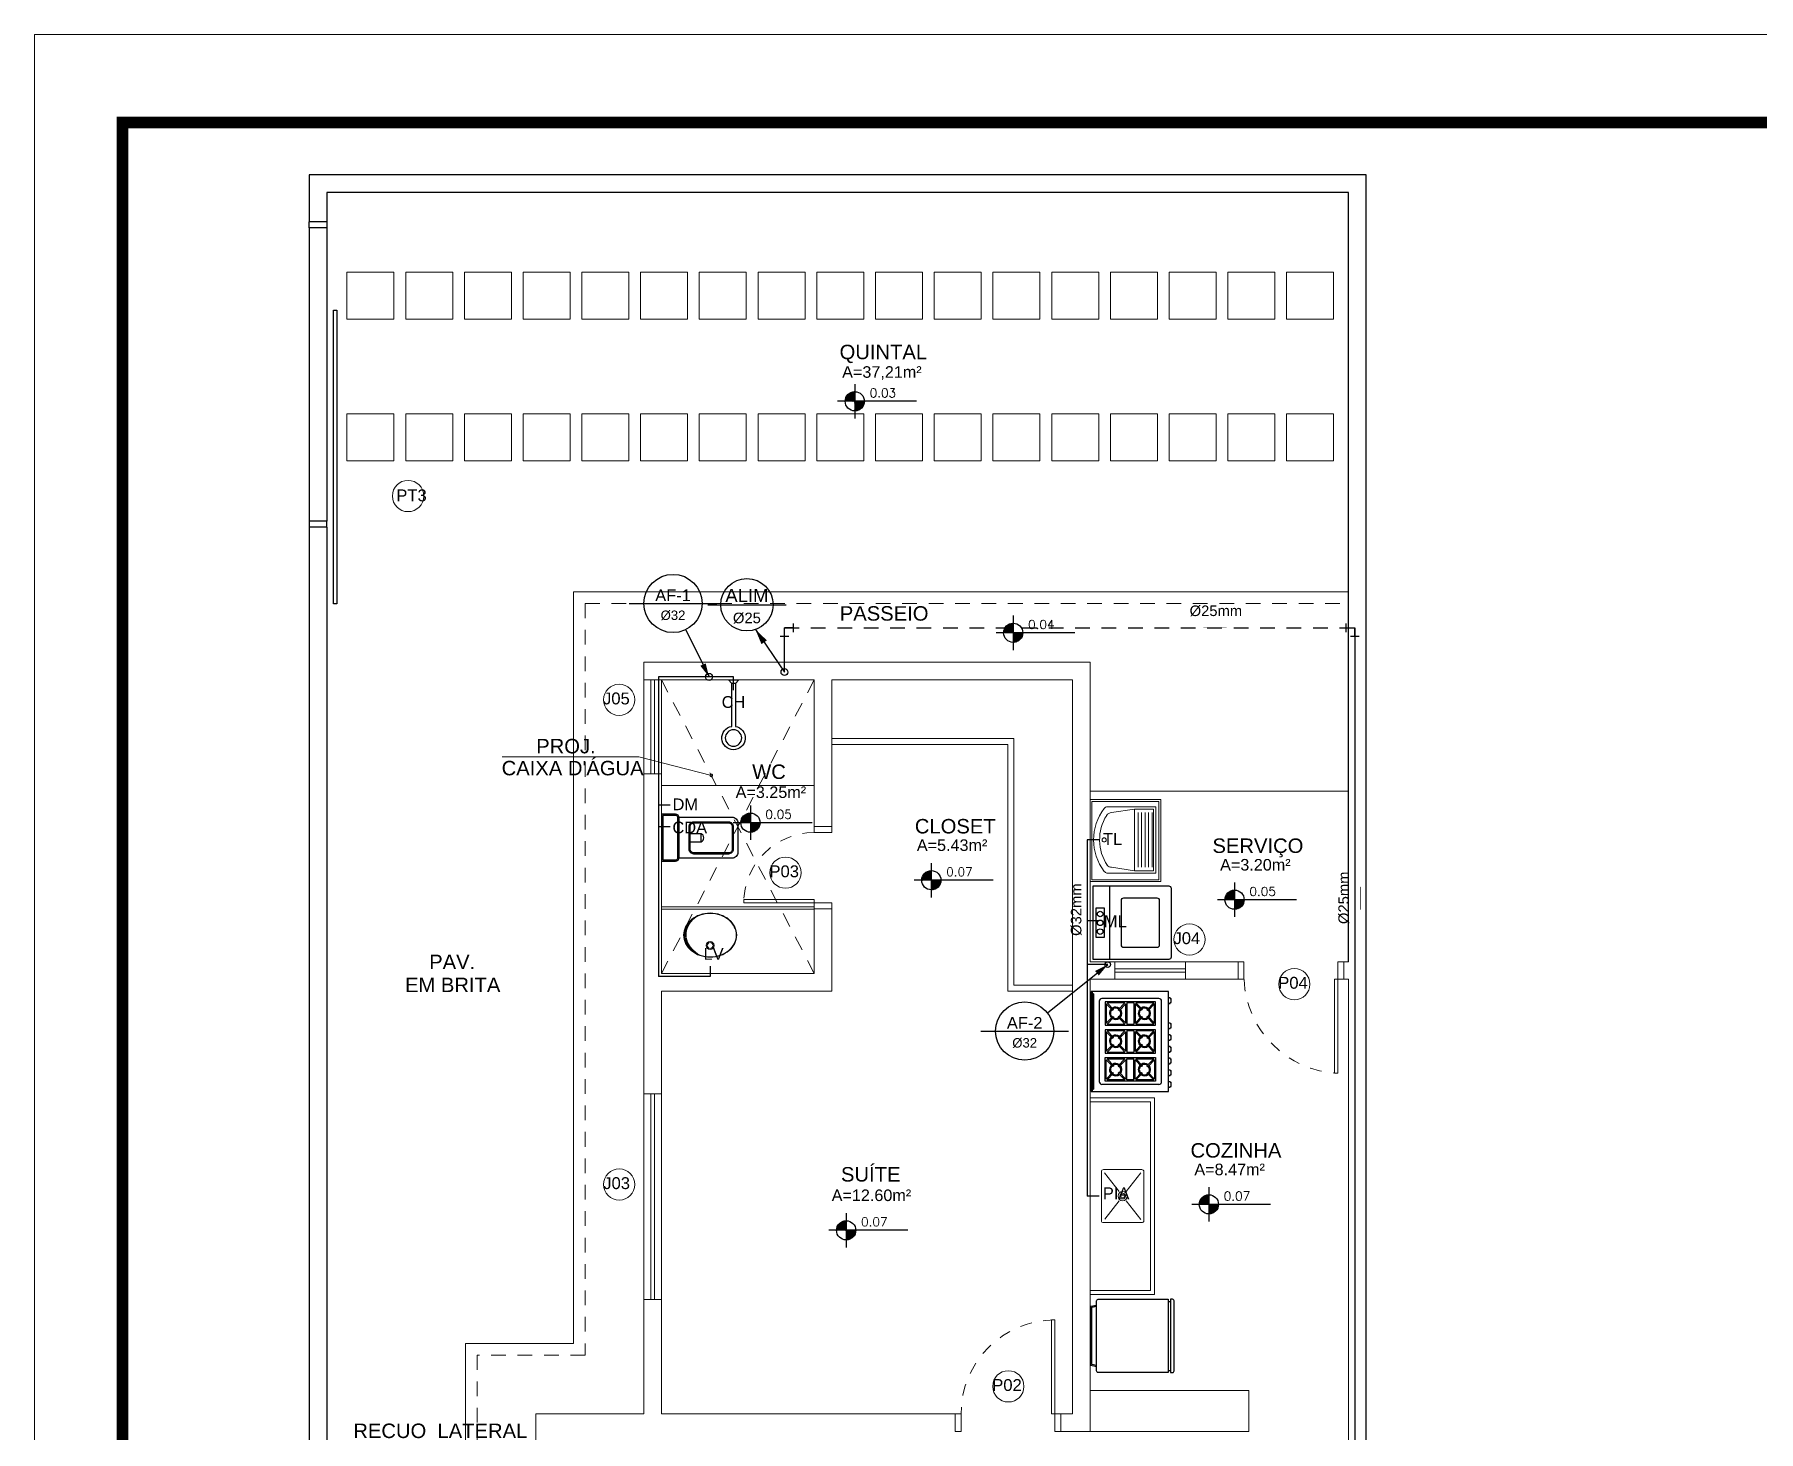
# Model space of a CAD drawing. Header units: millimetres. Extents: x 1345 to 2117, y 1214 to 1365.
# Drawn here: x 1609.95 to 1624.62, y 1284.44 to 1296.34 of the extents above; entities that cross this region are included whole.
import ezdxf
from ezdxf.enums import TextEntityAlignment as Align

# ---------------------------------------------------------------- set-up
doc = ezdxf.new("R2010")
doc.units = ezdxf.units.MM
doc.header["$LTSCALE"] = 0.5
for name, pattern in [('HIDDEN', [0.375, 0.25, -0.125]), ('HIDDEN2', [0.1875, 0.125, -0.0625]), ('TUBO_AFRIA', [200, 100, 100])]:
    doc.linetypes.add(name, pattern=pattern)
for name, color, linetype in [('02', 2, 'Continuous'), ('08', 8, 'Continuous'), ('50_AFPVC_Indicar_Fluxo', 1, 'Continuous'), ('50_AFPVC_Indicar_texto', 2, 'Continuous'), ('Cnx_Agua_Fria_Simp', 3, 'Continuous'), ('DIVERSOS', 4, 'Continuous'), ('ESQUADRIA', 3, 'Continuous'), ('MOBIL-I', 251, 'Continuous'), ('MÓVEIS', 7, 'Continuous'), ('parede', 2, 'Continuous'), ('PISO', 8, 'Continuous'), ('PORTAS', 3, 'Continuous'), ('proj', 8, 'HIDDEN'), ('PROJEÇÃO', 8, 'HIDDEN2'), ('Prumadas_L_AFPVC_50', 1, 'Continuous'), ('Prumadas_Q_AFPVC_50', 3, 'Continuous'), ('Prumadas_T_AFPVC_50', 2, 'Continuous'), ('TEXTO2', 3, 'Continuous'), ('Tubo_Agua_Fria_Simp', 170, 'TUBO_AFRIA'), ('TXT_0', 7, 'Continuous')]:
    doc.layers.add(name, color=color, linetype=linetype)
doc.styles.add('ADITIVOCAD', font='ROMANS.shx')
doc.styles.add('ARIAL', font='arial.ttf')
doc.styles.add('Indicar', font='arial.ttf')
doc.styles.add('SANSSERIF', font='sas_____.pfb', dxfattribs={"height": 1})
doc.styles.get("Standard").update_dxf_attribs({"font": 'arial.ttf'})

# ---------------------------------------------------------------- blocks, each defined once
blk = doc.blocks.new('ADC_MCOZ_16')
for p, q in [((-0.31, 0), (-0.31, -0.65)), ((0.31, 0), (-0.31, 0)), ((0.31, -0.65), (0.31, 0)), ((0.31, -0.144), (-0.31, -0.144)), ((-0.29, -0.67), (0.29, -0.67))]:
    blk.add_line(p, q)
blk.add_lwpolyline([(-0.123, -0.101), (0.123, -0.101), (0.123, -0.027), (-0.123, -0.027)], close=True)
blk.add_lwpolyline([(-0.19, -0.567, -0.414214), (-0.212, -0.545), (-0.212, -0.265, -0.414214), (-0.19, -0.244), (0.19, -0.244, -0.414214), (0.212, -0.265), (0.212, -0.545, -0.414214), (0.19, -0.567)], format="xyb", close=True)
for centre in [(-0.076, -0.064), (-0.001, -0.064), (0.074, -0.064)]:
    blk.add_circle(centre, 0.0237)
for centre, start, end in [((-0.29, -0.65), 180, 270), ((0.29, -0.65), 270, 0)]:
    blk.add_arc(centre, 0.02, start, end)
blk = doc.blocks.new('ADC_MCOZ_03')
for p, q in [((-0.294, -0.66), (-0.294, -0.68)), ((0.294, -0.66), (0.294, -0.68))]:
    blk.add_line(p, q)
for points in [[(-0.263, -0.05), (-0.252, 0), (0.252, 0), (0.262, -0.05)], [(-0.252, -0.05), (-0.244, -0.01), (0.244, -0.01), (0.252, -0.05)]]:
    blk.add_lwpolyline(points)
for points in [[(0.298, -0.05, -0.414214), (0.312, -0.064), (0.312, -0.66), (-0.312, -0.66), (-0.312, -0.064, -0.414214), (-0.298, -0.05)], [(-0.312, -0.68), (-0.312, -0.696, 0.414214), (-0.298, -0.71), (0.298, -0.71, 0.414214), (0.312, -0.696), (0.312, -0.68)]]:
    blk.add_lwpolyline(points, format="xyb", close=True)
blk = doc.blocks.new('Adc_nivelpl')
h = blk.add_hatch()
h.set_pattern_fill('_U', color=256, scale=0.005, angle=45, style=0, double=1)
h.set_pattern_definition([(45, (-5.8772514, -3.5161936), (-0.003535534, 0.003535534), []), (135, (-5.8772514, -3.5161936), (-0.003535534, -0.003535534), [])])
h.paths.add_polyline_path([(0.195, -0.087, 0.414214), (0.087, -0.195), (0.195, -0.195)])
h.paths.add_polyline_path([(0.195, -0.195), (0.195, -0.304, 0.414214), (0.304, -0.195)])
for p, q in [((0.195, 0), (0.195, -0.391)), ((0.896, -0.195), (0, -0.195))]:
    blk.add_line(p, q)
blk.add_circle((0.195, -0.195), 0.109)
at = {"flags": 8}
blk.add_attdef('NIVEL', (0.364, -0.15), '', height=0.1, dxfattribs=at)
blk = doc.blocks.new('ADC_MCOZ_19')
for p, q in [((-0.425, 0), (-0.425, -0.66)), ((0.425, 0), (-0.425, 0)), ((0.425, -0.66), (0.425, 0)), ((0.425, -0.01), (-0.425, -0.01)), ((-0.405, -0.01), (-0.405, -0.02)), ((0.405, -0.02), (-0.405, -0.02)), ((-0.365, -0.093), (-0.365, -0.577)), ((0.342, -0.07), (-0.342, -0.07)), ((-0.338, -0.55), (-0.338, -0.12)), ((-0.338, -0.12), (-0.138, -0.12)), ((-0.328, -0.289), (-0.328, -0.136)), ((-0.328, -0.136), (-0.271, -0.192)), ((-0.32, -0.13), (-0.265, -0.184)), ((-0.32, -0.13), (-0.156, -0.13)), ((-0.156, -0.13), (-0.213, -0.185)), ((-0.148, -0.136), (-0.207, -0.194)), ((-0.148, -0.136), (-0.148, -0.289)), ((-0.138, -0.12), (-0.138, -0.55)), ((-0.1, -0.12), (-0.1, -0.55)), ((0.1, -0.12), (-0.1, -0.12)), ((-0.09, -0.136), (-0.09, -0.289)), ((-0.09, -0.136), (-0.031, -0.194)), ((-0.082, -0.13), (-0.025, -0.185)), ((0.082, -0.13), (-0.082, -0.13)), ((0.082, -0.13), (0.027, -0.184)), ((0.09, -0.136), (0.033, -0.192)), ((0.09, -0.289), (0.09, -0.136)), ((0.1, -0.55), (0.1, -0.12)), ((0.138, -0.12), (0.138, -0.55)), ((0.338, -0.12), (0.138, -0.12)), ((0.148, -0.136), (0.207, -0.194)), ((0.148, -0.136), (0.148, -0.289)), ((0.156, -0.13), (0.213, -0.185)), ((0.32, -0.13), (0.156, -0.13)), ((0.32, -0.13), (0.265, -0.184)), ((0.328, -0.136), (0.271, -0.192)), ((0.328, -0.289), (0.328, -0.136)), ((0.338, -0.55), (0.338, -0.12)), ((0.365, -0.577), (0.365, -0.093)), ((0.405, -0.02), (0.405, -0.01)), ((-0.269, -0.232), (-0.328, -0.289)), ((-0.262, -0.239), (-0.32, -0.295)), ((-0.216, -0.238), (-0.156, -0.295)), ((-0.209, -0.23), (-0.148, -0.289)), ((-0.029, -0.23), (-0.09, -0.289)), ((-0.023, -0.238), (-0.082, -0.295)), ((0.024, -0.239), (0.082, -0.295)), ((0.031, -0.232), (0.09, -0.289)), ((0.209, -0.23), (0.148, -0.289)), ((0.216, -0.238), (0.156, -0.295)), ((0.262, -0.239), (0.32, -0.295)), ((0.269, -0.232), (0.328, -0.289)), ((-0.328, -0.305), (-0.148, -0.305)), ((-0.328, -0.365), (-0.328, -0.305)), ((-0.328, -0.365), (-0.148, -0.365)), ((-0.328, -0.381), (-0.271, -0.437)), ((-0.328, -0.534), (-0.328, -0.381)), ((-0.156, -0.295), (-0.32, -0.295)), ((-0.32, -0.375), (-0.265, -0.429)), ((-0.32, -0.375), (-0.156, -0.375)), ((-0.156, -0.375), (-0.213, -0.43)), ((-0.148, -0.381), (-0.207, -0.439)), ((-0.148, -0.305), (-0.148, -0.365)), ((-0.148, -0.381), (-0.148, -0.534)), ((0.09, -0.305), (-0.09, -0.305)), ((-0.09, -0.305), (-0.09, -0.365)), ((0.09, -0.365), (-0.09, -0.365)), ((-0.09, -0.381), (-0.031, -0.439)), ((-0.09, -0.381), (-0.09, -0.534)), ((-0.082, -0.295), (0.082, -0.295)), ((0.082, -0.375), (-0.082, -0.375)), ((-0.082, -0.375), (-0.025, -0.43)), ((0.082, -0.375), (0.027, -0.429)), ((0.09, -0.381), (0.033, -0.437)), ((0.09, -0.365), (0.09, -0.305)), ((0.09, -0.534), (0.09, -0.381)), ((0.148, -0.305), (0.148, -0.365)), ((0.328, -0.305), (0.148, -0.305)), ((0.328, -0.365), (0.148, -0.365)), ((0.148, -0.381), (0.148, -0.534)), ((0.148, -0.381), (0.207, -0.439)), ((0.156, -0.295), (0.32, -0.295)), ((0.156, -0.375), (0.213, -0.43)), ((0.32, -0.375), (0.156, -0.375)), ((0.32, -0.375), (0.265, -0.429)), ((0.328, -0.381), (0.271, -0.437)), ((0.328, -0.365), (0.328, -0.305)), ((0.328, -0.534), (0.328, -0.381)), ((-0.138, -0.55), (-0.338, -0.55)), ((-0.269, -0.477), (-0.328, -0.534)), ((-0.262, -0.484), (-0.32, -0.54)), ((-0.156, -0.54), (-0.32, -0.54)), ((-0.216, -0.483), (-0.156, -0.54)), ((-0.209, -0.475), (-0.148, -0.534)), ((-0.1, -0.55), (0.1, -0.55)), ((-0.029, -0.475), (-0.09, -0.534)), ((-0.023, -0.483), (-0.082, -0.54)), ((-0.082, -0.54), (0.082, -0.54)), ((0.024, -0.484), (0.082, -0.54)), ((0.031, -0.477), (0.09, -0.534)), ((0.138, -0.55), (0.338, -0.55)), ((0.209, -0.475), (0.148, -0.534)), ((0.216, -0.483), (0.156, -0.54)), ((0.156, -0.54), (0.32, -0.54)), ((0.262, -0.484), (0.32, -0.54)), ((0.269, -0.477), (0.328, -0.534)), ((-0.425, -0.66), (0.425, -0.66)), ((-0.39, -0.66), (-0.39, -0.674)), ((-0.39, -0.674), (-0.383, -0.674)), ((-0.383, -0.674), (-0.383, -0.681)), ((-0.383, -0.681), (-0.348, -0.681)), ((-0.348, -0.674), (-0.348, -0.681)), ((-0.348, -0.674), (-0.341, -0.674)), ((-0.342, -0.6), (0.342, -0.6)), ((-0.341, -0.66), (-0.341, -0.674)), ((-0.29, -0.66), (-0.29, -0.674)), ((-0.29, -0.674), (-0.283, -0.674)), ((-0.283, -0.674), (-0.283, -0.681)), ((-0.283, -0.681), (-0.248, -0.681)), ((-0.248, -0.674), (-0.248, -0.681)), ((-0.248, -0.674), (-0.241, -0.674)), ((-0.241, -0.66), (-0.241, -0.674)), ((-0.19, -0.66), (-0.19, -0.674)), ((-0.19, -0.674), (-0.183, -0.674)), ((-0.183, -0.674), (-0.183, -0.681)), ((-0.183, -0.681), (-0.148, -0.681)), ((-0.148, -0.674), (-0.148, -0.681)), ((-0.148, -0.674), (-0.141, -0.674)), ((-0.141, -0.66), (-0.141, -0.674)), ((-0.09, -0.66), (-0.09, -0.674)), ((-0.09, -0.674), (-0.083, -0.674)), ((-0.083, -0.674), (-0.083, -0.681)), ((-0.083, -0.681), (-0.048, -0.681)), ((-0.048, -0.674), (-0.048, -0.681)), ((-0.048, -0.674), (-0.041, -0.674)), ((-0.041, -0.66), (-0.041, -0.674)), ((0.01, -0.66), (0.01, -0.674)), ((0.01, -0.674), (0.017, -0.674)), ((0.017, -0.674), (0.017, -0.681)), ((0.017, -0.681), (0.052, -0.681)), ((0.052, -0.674), (0.052, -0.681)), ((0.052, -0.674), (0.059, -0.674)), ((0.059, -0.66), (0.059, -0.674)), ((0.11, -0.66), (0.11, -0.674)), ((0.11, -0.674), (0.117, -0.674)), ((0.117, -0.674), (0.117, -0.681)), ((0.117, -0.681), (0.152, -0.681)), ((0.152, -0.674), (0.152, -0.681)), ((0.152, -0.674), (0.159, -0.674)), ((0.159, -0.66), (0.159, -0.674)), ((0.324, -0.66), (0.324, -0.674)), ((0.324, -0.674), (0.331, -0.674)), ((0.331, -0.674), (0.331, -0.681)), ((0.331, -0.681), (0.366, -0.681)), ((0.366, -0.674), (0.366, -0.681)), ((0.366, -0.674), (0.373, -0.674)), ((0.373, -0.66), (0.373, -0.674))]:
    blk.add_line(p, q)
for centre, radius, start, end in [((-0.342, -0.093), 0.0234, 90, 180), ((0.342, -0.093), 0.0234, 360, 90), ((-0.24, -0.21), 0.0525, 146.7284, 216.956), ((-0.24, -0.21), 0.0442, 147.9107, 216.4727), ((-0.24, -0.21), 0.0525, 42.0892, 135.793), ((-0.24, -0.21), 0.0525, 227.9045, 314.2264), ((-0.24, -0.21), 0.0442, 42.5726, 134.909), ((-0.24, -0.21), 0.0364, 133.7108, 149.5156), ((-0.24, -0.21), 0.0364, 215.8183, 231.6632), ((-0.24, -0.21), 0.0442, 229.4965, 313.0441), ((-0.24, -0.21), 0.0364, 311.4391, 327.244), ((-0.24, -0.21), 0.0364, 27.382, 43.227), ((-0.24, -0.21), 0.0442, 326.0457, 29.5488), ((-0.24, -0.21), 0.0525, 325.1618, 31.1407), ((0.002, -0.21), 0.0525, 148.8593, 214.8382), ((0.002, -0.21), 0.0442, 150.4512, 213.9543), ((0.002, -0.21), 0.0525, 44.207, 137.9108), ((0.002, -0.21), 0.0525, 225.7736, 312.0955), ((0.002, -0.21), 0.0442, 45.091, 137.4274), ((0.002, -0.21), 0.0364, 136.773, 152.618), ((0.002, -0.21), 0.0364, 212.756, 228.5609), ((0.002, -0.21), 0.0442, 226.9559, 310.5035), ((0.002, -0.21), 0.0364, 308.3368, 324.1817), ((0.002, -0.21), 0.0364, 30.4844, 46.2892), ((0.002, -0.21), 0.0442, 323.5273, 32.0893), ((0.002, -0.21), 0.0525, 323.044, 33.2716), ((0.24, -0.21), 0.0525, 148.8593, 214.8382), ((0.24, -0.21), 0.0442, 150.4512, 213.9543), ((0.24, -0.21), 0.0525, 44.207, 137.9108), ((0.24, -0.21), 0.0525, 225.7736, 312.0955), ((0.24, -0.21), 0.0442, 45.091, 137.4274), ((0.24, -0.21), 0.0364, 136.773, 152.618), ((0.24, -0.21), 0.0364, 212.756, 228.5609), ((0.24, -0.21), 0.0442, 226.9559, 310.5035), ((0.24, -0.21), 0.0364, 308.3368, 324.1817), ((0.24, -0.21), 0.0364, 30.4844, 46.2892), ((0.24, -0.21), 0.0442, 323.5273, 32.0893), ((0.24, -0.21), 0.0525, 323.044, 33.2716), ((-0.24, -0.455), 0.0525, 146.7284, 216.956), ((-0.24, -0.455), 0.0442, 147.9107, 216.4727), ((-0.24, -0.455), 0.0525, 42.0892, 135.793), ((-0.24, -0.455), 0.0442, 42.5726, 134.909), ((-0.24, -0.455), 0.0364, 133.7108, 149.5156), ((-0.24, -0.455), 0.0364, 27.382, 43.227), ((-0.24, -0.455), 0.0442, 326.0457, 29.5488), ((-0.24, -0.455), 0.0525, 325.1618, 31.1407), ((0.002, -0.455), 0.0525, 148.8593, 214.8382), ((0.002, -0.455), 0.0442, 150.4512, 213.9543), ((0.002, -0.455), 0.0525, 44.207, 137.9108), ((0.002, -0.455), 0.0442, 45.091, 137.4274), ((0.002, -0.455), 0.0364, 136.773, 152.618), ((0.002, -0.455), 0.0364, 30.4844, 46.2892), ((0.002, -0.455), 0.0442, 323.5273, 32.0893), ((0.002, -0.455), 0.0525, 323.044, 33.2716), ((0.24, -0.455), 0.0525, 148.8593, 214.8382), ((0.24, -0.455), 0.0442, 150.4512, 213.9543), ((0.24, -0.455), 0.0525, 44.207, 137.9108), ((0.24, -0.455), 0.0442, 45.091, 137.4274), ((0.24, -0.455), 0.0364, 136.773, 152.618), ((0.24, -0.455), 0.0364, 30.4844, 46.2892), ((0.24, -0.455), 0.0442, 323.5273, 32.0893), ((0.24, -0.455), 0.0525, 323.044, 33.2716), ((-0.342, -0.577), 0.0234, 180, 270), ((-0.24, -0.455), 0.0525, 227.9045, 314.2264), ((-0.24, -0.455), 0.0364, 215.8183, 231.6632), ((-0.24, -0.455), 0.0442, 229.4965, 313.0441), ((-0.24, -0.455), 0.0364, 311.4391, 327.244), ((0.002, -0.455), 0.0525, 225.7736, 312.0955), ((0.002, -0.455), 0.0364, 212.756, 228.5609), ((0.002, -0.455), 0.0442, 226.9559, 310.5035), ((0.002, -0.455), 0.0364, 308.3368, 324.1817), ((0.24, -0.455), 0.0525, 225.7736, 312.0955), ((0.24, -0.455), 0.0364, 212.756, 228.5609), ((0.24, -0.455), 0.0442, 226.9559, 310.5035), ((0.24, -0.455), 0.0364, 308.3368, 324.1817), ((0.342, -0.577), 0.0234, 270, 360)]:
    blk.add_arc(centre, radius, start, end)
blk = doc.blocks.new('ADC_CHUVEIRO')
for p, q in [((0, 0.045), (0, -0.045)), ((0.03, 0.015), (0, 0.045)), ((0.395, 0.015), (0.03, 0.015)), ((0.03, -0.015), (0.03, 0.015)), ((0, -0.045), (0.03, -0.015)), ((0.03, -0.015), (0.395, -0.015))]:
    blk.add_line(p, q)
blk.add_circle((0.494, 0.001), 0.07)
blk.add_arc((0.494, 0.001), 0.1, 189.1456, 171.891)
blk = doc.blocks.new('ADC_VASO_02')
blk.add_lwpolyline([(-0.175, 0.15), (-0.175, 0.6, -0.414214), (-0.125, 0.65), (0.125, 0.65, -0.414214), (0.175, 0.6), (0.175, 0.15)], format="xyb")
for points in [[(0.139, 0.275, -0.414214), (0.099, 0.235), (-0.095, 0.235, -0.414214), (-0.135, 0.275), (-0.135, 0.57, -0.414214), (-0.095, 0.61), (0.099, 0.61, -0.414214), (0.139, 0.57)], [(0.13, 0.275, -0.414214), (0.099, 0.244), (-0.095, 0.244, -0.414214), (-0.126, 0.275), (-0.126, 0.57, -0.414214), (-0.095, 0.602), (0.099, 0.602, -0.414214), (0.13, 0.57)], [(-0.17, 0.15, 0.414214), (-0.2, 0.12), (-0.2, 0), (0.2, 0), (0.2, 0.12, 0.414214), (0.17, 0.15)], [(-0.17, 0.14, 0.414214), (-0.19, 0.12), (-0.19, 0.01), (0.19, 0.01), (0.19, 0.12, 0.414214), (0.17, 0.14)]]:
    blk.add_lwpolyline(points, format="xyb", close=True)
blk.add_lwpolyline([(0.036, 0.244), (0.036, 0.337), (-0.034, 0.337), (-0.034, 0.244)])
blk.add_arc((0.001, 0.321), 0.0388, 24.3951, 155.6049)
blk = doc.blocks.new('*U217', base_point=(1548.15, 1040.262))
at = {"linetype": 'Continuous'}
for p, q in [((1548.075, 1040.225), (1548.075, 1040.3)), ((1548.075, 1040.262), (1548.15, 1040.262)), ((1548.187, 1040.187), (1548.112, 1040.187)), ((1548.15, 1040.187), (1548.15, 1040.262))]:
    blk.add_line(p, q, dxfattribs=at)
blk = doc.blocks.new('*U218', base_point=(1543.294, 1040.262))
at = {"linetype": 'Continuous'}
for p, q in [((1543.369, 1040.3), (1543.369, 1040.225)), ((1543.331, 1040.187), (1543.256, 1040.187)), ((1543.369, 1040.262), (1543.294, 1040.262)), ((1543.294, 1040.187), (1543.294, 1040.262))]:
    blk.add_line(p, q, dxfattribs=at)

msp = doc.modelspace()

# ---------------------------------------------------------------- linework, layer by layer
at = {"color": 8}
for p, q in [((1612.284, 1294.693), (1612.284, 1292.193)), ((1612.434, 1294.693), (1612.434, 1292.193))]:
    msp.add_line(p, q, dxfattribs=at)
at = {"color": 8, "lineweight": 15}
msp.add_line((1618.949, 1289.808), (1618.949, 1289.141), dxfattribs=at)
at = {"layer": '02', "lineweight": 18}
msp.add_lwpolyline([(1609.945, 1251.788), (1671.145, 1251.788), (1671.145, 1296.338), (1609.945, 1296.338)], close=True, dxfattribs=at)
at = {"layer": '02', "lineweight": 18, "const_width": 0.1}
msp.add_lwpolyline([(1610.695, 1252.538), (1670.395, 1252.538), (1670.395, 1295.588), (1610.695, 1295.588)], close=True, dxfattribs=at)
at = {"layer": '08', "color": 8, "lineweight": 15}
for points in [[(1612.606, 1294.314), (1613.006, 1294.314), (1613.006, 1293.914), (1612.606, 1293.914)], [(1613.106, 1294.314), (1613.506, 1294.314), (1613.506, 1293.914), (1613.106, 1293.914)], [(1613.606, 1294.314), (1614.006, 1294.314), (1614.006, 1293.914), (1613.606, 1293.914)], [(1614.106, 1294.314), (1614.506, 1294.314), (1614.506, 1293.914), (1614.106, 1293.914)], [(1614.606, 1294.314), (1615.006, 1294.314), (1615.006, 1293.914), (1614.606, 1293.914)], [(1615.106, 1294.314), (1615.506, 1294.314), (1615.506, 1293.914), (1615.106, 1293.914)], [(1615.606, 1294.314), (1616.006, 1294.314), (1616.006, 1293.914), (1615.606, 1293.914)], [(1616.106, 1294.314), (1616.506, 1294.314), (1616.506, 1293.914), (1616.106, 1293.914)], [(1616.606, 1294.314), (1617.006, 1294.314), (1617.006, 1293.914), (1616.606, 1293.914)], [(1617.106, 1294.314), (1617.506, 1294.314), (1617.506, 1293.914), (1617.106, 1293.914)], [(1617.606, 1294.314), (1618.006, 1294.314), (1618.006, 1293.914), (1617.606, 1293.914)], [(1618.106, 1294.314), (1618.506, 1294.314), (1618.506, 1293.914), (1618.106, 1293.914)], [(1618.606, 1294.314), (1619.006, 1294.314), (1619.006, 1293.914), (1618.606, 1293.914)], [(1619.106, 1294.314), (1619.506, 1294.314), (1619.506, 1293.914), (1619.106, 1293.914)], [(1619.606, 1294.314), (1620.006, 1294.314), (1620.006, 1293.914), (1619.606, 1293.914)], [(1620.106, 1294.314), (1620.506, 1294.314), (1620.506, 1293.914), (1620.106, 1293.914)], [(1620.606, 1294.314), (1621.006, 1294.314), (1621.006, 1293.914), (1620.606, 1293.914)], [(1612.606, 1292.707), (1613.006, 1292.707), (1613.006, 1293.107), (1612.606, 1293.107)], [(1613.106, 1292.707), (1613.506, 1292.707), (1613.506, 1293.107), (1613.106, 1293.107)], [(1613.606, 1292.707), (1614.006, 1292.707), (1614.006, 1293.107), (1613.606, 1293.107)], [(1614.106, 1292.707), (1614.506, 1292.707), (1614.506, 1293.107), (1614.106, 1293.107)], [(1614.606, 1292.707), (1615.006, 1292.707), (1615.006, 1293.107), (1614.606, 1293.107)], [(1615.106, 1292.707), (1615.506, 1292.707), (1615.506, 1293.107), (1615.106, 1293.107)], [(1615.606, 1292.707), (1616.006, 1292.707), (1616.006, 1293.107), (1615.606, 1293.107)], [(1616.106, 1292.707), (1616.506, 1292.707), (1616.506, 1293.107), (1616.106, 1293.107)], [(1616.606, 1292.707), (1617.006, 1292.707), (1617.006, 1293.107), (1616.606, 1293.107)], [(1617.106, 1292.707), (1617.506, 1292.707), (1617.506, 1293.107), (1617.106, 1293.107)], [(1617.606, 1292.707), (1618.006, 1292.707), (1618.006, 1293.107), (1617.606, 1293.107)], [(1618.106, 1292.707), (1618.506, 1292.707), (1618.506, 1293.107), (1618.106, 1293.107)], [(1618.606, 1292.707), (1619.006, 1292.707), (1619.006, 1293.107), (1618.606, 1293.107)], [(1619.106, 1292.707), (1619.506, 1292.707), (1619.506, 1293.107), (1619.106, 1293.107)], [(1619.606, 1292.707), (1620.006, 1292.707), (1620.006, 1293.107), (1619.606, 1293.107)], [(1620.106, 1292.707), (1620.506, 1292.707), (1620.506, 1293.107), (1620.106, 1293.107)], [(1620.606, 1292.707), (1621.006, 1292.707), (1621.006, 1293.107), (1620.606, 1293.107)]]:
    msp.add_lwpolyline(points, close=True, dxfattribs=at)
at = {"layer": '50_AFPVC_Indicar_Fluxo'}
for points in [[(1620.095, 1291.286, 0.004, 0.004, 0), (1619.995, 1291.286, 0.05, 0, 0), (1619.895, 1291.286, 0, 0, 0)], [(1621.237, 1288.887, 0.004, 0.004, 0), (1621.237, 1288.987, 0.05, 0, 0), (1621.237, 1289.087, 0, 0, 0)], [(1618.959, 1288.786, 0.004, 0.004, 0), (1618.959, 1288.886, 0.05, 0, 0), (1618.959, 1288.986, 0, 0, 0)]]:
    msp.add_lwpolyline(points, format="xyseb", dxfattribs=at)
at = {"layer": 'DIVERSOS', "color": 8, "lineweight": 15}
for p, q in [((1615.134, 1290.843), (1615.134, 1290.043)), ((1615.284, 1290.843), (1615.284, 1290.043)), ((1619.744, 1288.443), (1619.144, 1288.443)), ((1619.744, 1288.293), (1619.144, 1288.293)), ((1615.134, 1285.567), (1615.134, 1287.317)), ((1615.284, 1285.567), (1615.284, 1287.317))]:
    msp.add_line(p, q, dxfattribs=at)
at = {"layer": 'ESQUADRIA', "color": 8, "lineweight": 15}
for p, q in [((1615.194, 1290.843), (1615.194, 1290.043)), ((1615.224, 1290.843), (1615.224, 1290.043)), ((1619.744, 1288.383), (1619.144, 1288.383)), ((1619.744, 1288.353), (1619.144, 1288.353)), ((1615.194, 1285.567), (1615.194, 1287.317)), ((1615.224, 1285.567), (1615.224, 1287.317))]:
    msp.add_line(p, q, dxfattribs=at)
at = {"layer": 'MOBIL-I', "color": 8, "lineweight": 15}
for p, q in [((1616.734, 1290.343), (1618.284, 1290.343)), ((1616.734, 1290.293), (1618.234, 1290.293)), ((1618.234, 1288.193), (1618.234, 1290.293)), ((1618.284, 1288.243), (1618.284, 1290.343)), ((1619.534, 1289.823), (1618.934, 1289.823)), ((1619.534, 1289.126), (1619.534, 1289.823)), ((1619.519, 1289.808), (1618.949, 1289.808)), ((1619.116, 1289.712), (1619.311, 1289.742)), ((1619.311, 1289.217), (1619.311, 1289.742)), ((1619.341, 1289.248), (1619.341, 1289.712)), ((1619.371, 1289.248), (1619.371, 1289.712)), ((1619.401, 1289.248), (1619.401, 1289.712)), ((1619.431, 1289.248), (1619.431, 1289.712)), ((1619.461, 1289.248), (1619.461, 1289.712)), ((1619.519, 1289.141), (1619.519, 1289.808)), ((1619.116, 1289.247), (1619.311, 1289.217)), ((1618.934, 1289.126), (1619.534, 1289.126)), ((1618.949, 1289.141), (1619.519, 1289.141)), ((1615.284, 1288.91), (1616.584, 1288.91)), ((1615.284, 1288.89), (1616.584, 1288.89)), ((1618.784, 1288.243), (1618.284, 1288.243)), ((1618.234, 1288.193), (1618.784, 1288.193)), ((1618.784, 1288.193), (1618.234, 1288.193)), ((1619.482, 1287.285), (1618.932, 1287.285)), ((1619.447, 1287.25), (1618.932, 1287.25)), ((1619.447, 1287.25), (1619.447, 1285.643)), ((1619.482, 1287.285), (1619.482, 1285.608)), ((1619.057, 1286.646), (1619.18, 1286.485)), ((1619.24, 1286.485), (1619.364, 1286.646)), ((1619.059, 1286.251), (1619.18, 1286.408)), ((1619.24, 1286.408), (1619.364, 1286.248)), ((1619.447, 1285.643), (1618.932, 1285.643)), ((1619.482, 1285.608), (1618.932, 1285.608))]:
    msp.add_line(p, q, dxfattribs=at)
for points in [[(1619.076, 1289.197, -0.153737), (1619.054, 1289.212, -0.338906), (1619.054, 1289.748, -0.256007), (1619.08, 1289.762), (1619.492, 1289.762), (1619.492, 1289.197)], [(1615.699, 1288.481, 0.083485), (1615.787, 1288.495, 0.090959), (1615.858, 1288.536, 0.104004), (1615.908, 1288.599, 0.115577), (1615.925, 1288.669, 0.115577), (1615.908, 1288.74, 0.104004), (1615.858, 1288.803, 0.090959), (1615.787, 1288.843, 0.083485), (1615.699, 1288.858, 0.083485), (1615.61, 1288.843, 0.090959), (1615.539, 1288.803, 0.104004), (1615.489, 1288.74, 0.115577), (1615.472, 1288.669, 0.115577), (1615.489, 1288.599, 0.104004), (1615.539, 1288.536, 0.090959), (1615.61, 1288.495, 0.083485)], [(1615.699, 1288.485, 0.083485), (1615.785, 1288.499, 0.090959), (1615.856, 1288.539, 0.104004), (1615.904, 1288.601, 0.115577), (1615.92, 1288.669, 0.115577), (1615.904, 1288.738, 0.104004), (1615.856, 1288.8, 0.090959), (1615.785, 1288.839, 0.083485), (1615.699, 1288.854, 0.083485), (1615.612, 1288.839, 0.090959), (1615.541, 1288.8, 0.104004), (1615.493, 1288.738, 0.115577), (1615.477, 1288.669, 0.115577), (1615.493, 1288.601, 0.104004), (1615.541, 1288.539, 0.090959), (1615.612, 1288.499, 0.083485)]]:
    msp.add_lwpolyline(points, format="xyb", close=True, dxfattribs=at)
for points in [[(1619.311, 1289.742), (1619.472, 1289.742), (1619.472, 1289.217), (1619.311, 1289.217, -0.125189)], [(1619.029, 1286.496), (1619.029, 1286.655, -0.414214), (1619.047, 1286.673), (1619.373, 1286.673, -0.414214), (1619.391, 1286.655), (1619.391, 1286.239, -0.414214), (1619.373, 1286.221), (1619.047, 1286.221, -0.414214), (1619.029, 1286.239), (1619.029, 1286.496)]]:
    msp.add_lwpolyline(points, format="xyb", dxfattribs=at)
for centre, radius in [((1619.053, 1289.48), 0.0177), ((1615.698, 1288.581), 0.0339), ((1615.698, 1288.581), 0.025), ((1619.21, 1286.447), 0.0391), ((1619.21, 1286.447), 0.024), ((1619.21, 1286.447), 0.0147)]:
    msp.add_circle(centre, radius, dxfattribs=at)
for centre, radius, start, end in [((1619.405, 1289.48), 0.391, 147.7458, 213.7499), ((1619.116, 1289.662), 0.05, 90, 147.7458), ((1619.116, 1289.297), 0.05, 222.7383, 270)]:
    msp.add_arc(centre, radius, start, end, dxfattribs=at)
for points in [[(1615.523, 1288.789), (1615.533, 1288.774), (1615.536, 1288.8), (1615.544, 1288.787)], [(1615.536, 1288.8), (1615.544, 1288.787), (1615.551, 1288.812), (1615.557, 1288.801)], [(1615.551, 1288.812), (1615.557, 1288.801), (1615.57, 1288.825), (1615.572, 1288.813)], [(1615.57, 1288.825), (1615.572, 1288.813), (1615.581, 1288.831), (1615.582, 1288.821)], [(1615.581, 1288.831), (1615.582, 1288.821), (1615.596, 1288.838), (1615.589, 1288.826)], [(1615.596, 1288.838), (1615.589, 1288.826), (1615.61, 1288.843), (1615.597, 1288.833)], [(1615.472, 1288.671), (1615.498, 1288.666), (1615.473, 1288.684), (1615.497, 1288.674)], [(1615.473, 1288.657), (1615.498, 1288.658), (1615.472, 1288.671), (1615.498, 1288.666)], [(1615.473, 1288.684), (1615.497, 1288.674), (1615.474, 1288.694), (1615.498, 1288.684)], [(1615.474, 1288.65), (1615.5, 1288.647), (1615.473, 1288.657), (1615.498, 1288.658)], [(1615.474, 1288.694), (1615.498, 1288.684), (1615.478, 1288.712), (1615.5, 1288.701)], [(1615.477, 1288.632), (1615.503, 1288.63), (1615.474, 1288.648), (1615.5, 1288.644)], [(1615.478, 1288.712), (1615.5, 1288.701), (1615.482, 1288.725), (1615.503, 1288.715)], [(1615.482, 1288.725), (1615.503, 1288.715), (1615.489, 1288.74), (1615.508, 1288.729)], [(1615.489, 1288.74), (1615.508, 1288.729), (1615.497, 1288.755), (1615.514, 1288.743)], [(1615.497, 1288.755), (1615.514, 1288.743), (1615.51, 1288.773), (1615.526, 1288.764)], [(1615.51, 1288.773), (1615.526, 1288.764), (1615.523, 1288.789), (1615.533, 1288.774)], [(1615.482, 1288.616), (1615.506, 1288.622), (1615.477, 1288.632), (1615.503, 1288.63)], [(1615.49, 1288.596), (1615.508, 1288.615), (1615.482, 1288.616), (1615.506, 1288.622)], [(1615.499, 1288.581), (1615.513, 1288.604), (1615.49, 1288.596), (1615.508, 1288.615)], [(1615.51, 1288.566), (1615.514, 1288.601), (1615.499, 1288.581), (1615.513, 1288.604)], [(1615.523, 1288.551), (1615.524, 1288.585), (1615.51, 1288.566), (1615.514, 1288.601)], [(1615.536, 1288.538), (1615.533, 1288.572), (1615.523, 1288.551), (1615.524, 1288.585)], [(1615.55, 1288.527), (1615.541, 1288.562), (1615.536, 1288.538), (1615.533, 1288.572)], [(1615.556, 1288.523), (1615.549, 1288.553), (1615.55, 1288.527), (1615.541, 1288.562)], [(1615.567, 1288.516), (1615.555, 1288.547), (1615.556, 1288.523), (1615.549, 1288.553)], [(1615.577, 1288.51), (1615.565, 1288.538), (1615.567, 1288.516), (1615.555, 1288.547)], [(1615.588, 1288.505), (1615.576, 1288.529), (1615.577, 1288.51), (1615.565, 1288.538)], [(1615.618, 1288.494), (1615.585, 1288.521), (1615.588, 1288.505), (1615.576, 1288.529)], [(1615.589, 1288.504), (1615.618, 1288.494), (1615.589, 1288.504), (1615.618, 1288.493)], [(1615.589, 1288.504), (1615.618, 1288.493), (1615.618, 1288.494), (1615.62, 1288.492)]]:
    msp.add_solid(points, dxfattribs=at)
at = {"layer": 'MÓVEIS', "color": 8, "lineweight": 15}
for p, q in [((1620.284, 1284.793), (1618.934, 1284.793)), ((1620.284, 1284.443), (1620.284, 1284.793)), ((1618.934, 1284.443), (1620.284, 1284.443))]:
    msp.add_line(p, q, dxfattribs=at)
at = {"layer": 'parede', "color": 8, "lineweight": 30}
for p, q in [((1621.284, 1295.143), (1612.284, 1295.143)), ((1612.284, 1295.143), (1612.284, 1294.743)), ((1621.284, 1267.143), (1621.284, 1295.143)), ((1621.134, 1294.993), (1612.434, 1294.993)), ((1612.434, 1294.993), (1612.434, 1294.743)), ((1612.284, 1292.143), (1612.284, 1266.59)), ((1612.434, 1292.143), (1612.434, 1267.1))]:
    msp.add_line(p, q, dxfattribs=at)
at = {"layer": 'parede', "color": 8}
for p, q in [((1612.434, 1294.743), (1612.284, 1294.743)), ((1612.434, 1292.143), (1612.284, 1292.143))]:
    msp.add_line(p, q, dxfattribs=at)
at = {"layer": 'parede', "color": 8, "lineweight": 15}
for p, q in [((1618.934, 1290.993), (1615.134, 1290.993)), ((1615.134, 1290.993), (1615.134, 1290.843)), ((1618.934, 1290.993), (1618.934, 1288.443)), ((1615.284, 1290.843), (1615.134, 1290.843)), ((1616.584, 1290.843), (1615.284, 1290.843)), ((1616.584, 1289.593), (1616.584, 1290.843)), ((1616.734, 1289.593), (1616.734, 1290.843)), ((1618.784, 1290.843), (1616.734, 1290.843)), ((1618.784, 1290.843), (1618.784, 1284.593)), ((1615.134, 1290.043), (1615.134, 1287.317)), ((1615.284, 1290.043), (1615.134, 1290.043)), ((1615.284, 1288.343), (1615.284, 1290.043)), ((1615.284, 1290.043), (1615.284, 1288.343)), ((1616.584, 1289.593), (1616.734, 1289.593)), ((1616.584, 1288.343), (1616.584, 1288.893)), ((1616.584, 1288.893), (1616.734, 1288.893)), ((1616.734, 1288.193), (1616.734, 1288.893)), ((1619.144, 1288.443), (1618.934, 1288.443)), ((1619.144, 1288.443), (1619.144, 1288.293)), ((1620.193, 1288.443), (1619.744, 1288.443)), ((1619.744, 1288.443), (1619.744, 1288.293)), ((1620.193, 1288.293), (1620.193, 1288.443)), ((1621.134, 1288.443), (1621.093, 1288.443)), ((1621.093, 1288.293), (1621.093, 1288.443)), ((1616.584, 1288.343), (1615.284, 1288.343)), ((1618.934, 1288.293), (1618.934, 1284.593)), ((1619.351, 1288.293), (1618.934, 1288.293)), ((1619.084, 1288.293), (1618.934, 1288.293)), ((1620.193, 1288.293), (1619.744, 1288.293)), ((1621.134, 1288.293), (1621.093, 1288.293)), ((1621.134, 1288.293), (1621.134, 1280.243)), ((1616.734, 1288.193), (1615.284, 1288.193)), ((1615.284, 1288.193), (1615.284, 1287.317)), ((1615.284, 1287.317), (1615.134, 1287.317)), ((1615.134, 1285.567), (1615.134, 1284.592)), ((1615.284, 1285.567), (1615.134, 1285.567)), ((1615.284, 1284.593), (1615.284, 1285.567)), ((1615.284, 1285.567), (1615.284, 1284.592)), ((1614.214, 1283.743), (1614.214, 1284.593)), ((1615.134, 1284.593), (1614.214, 1284.593)), ((1617.784, 1284.593), (1615.284, 1284.593)), ((1617.784, 1284.593), (1617.784, 1284.443)), ((1618.784, 1284.593), (1618.684, 1284.593)), ((1618.684, 1284.593), (1618.684, 1284.443)), ((1618.934, 1284.593), (1618.934, 1284.443)), ((1618.934, 1284.443), (1618.684, 1284.443))]:
    msp.add_line(p, q, dxfattribs=at)
at = {"layer": 'parede', "color": 8, "lineweight": 30}
msp.add_lwpolyline([(1621.134, 1288.443), (1621.134, 1294.993)], dxfattribs=at)
at = {"layer": 'PISO', "color": 8, "lineweight": 15}
for p, q in [((1614.534, 1291.593), (1614.534, 1285.193)), ((1614.534, 1291.593), (1621.134, 1291.593)), ((1616.584, 1289.943), (1615.284, 1289.943)), ((1613.614, 1280.593), (1613.614, 1285.193)), ((1614.534, 1285.193), (1613.614, 1285.193))]:
    msp.add_line(p, q, dxfattribs=at)
at = {"layer": 'PISO', "color": 8, "linetype": 'HIDDEN', "lineweight": 15}
for p, q in [((1614.634, 1291.493), (1614.634, 1285.093)), ((1614.634, 1291.493), (1621.134, 1291.493)), ((1613.714, 1280.693), (1613.714, 1285.093)), ((1614.634, 1285.093), (1613.714, 1285.093))]:
    msp.add_line(p, q, dxfattribs=at)
at = {"layer": 'PISO', "color": 8, "lineweight": 15}
for centre in [(1613.126, 1292.408), (1614.923, 1290.673), (1616.34, 1289.201), (1619.779, 1288.632), (1620.672, 1288.251), (1614.924, 1286.546), (1618.237, 1284.827)]:
    msp.add_circle(centre, 0.133, dxfattribs=at)
at = {"layer": 'PORTAS', "color": 8, "lineweight": 15}
for p, q in [((1621.013, 1287.493), (1621.013, 1288.293)), ((1621.013, 1288.293), (1621.043, 1288.293)), ((1621.043, 1288.293), (1621.043, 1287.493)), ((1621.043, 1287.493), (1621.013, 1287.493))]:
    msp.add_line(p, q, dxfattribs=at)
at = {"layer": 'PORTAS', "color": 8}
for points in [[(1612.434, 1294.743), (1612.434, 1294.693), (1612.284, 1294.693), (1612.284, 1294.743)], [(1612.434, 1292.143), (1612.434, 1292.193), (1612.284, 1292.193), (1612.284, 1292.143)]]:
    msp.add_lwpolyline(points, dxfattribs=at)
msp.add_lwpolyline([(1612.521, 1293.99), (1612.521, 1291.49), (1612.491, 1291.49), (1612.491, 1293.99)], close=True, dxfattribs=at)
at = {"layer": 'PORTAS', "color": 8, "lineweight": 15}
for points in [[(1616.584, 1289.593), (1616.584, 1289.543), (1616.734, 1289.543), (1616.734, 1289.593)], [(1616.584, 1288.893), (1616.584, 1288.943), (1616.734, 1288.943), (1616.734, 1288.893)], [(1620.193, 1288.293), (1620.243, 1288.293), (1620.243, 1288.443), (1620.193, 1288.443)], [(1621.093, 1288.293), (1621.043, 1288.293), (1621.043, 1288.443), (1621.093, 1288.443)], [(1617.784, 1284.593), (1617.834, 1284.593), (1617.834, 1284.443), (1617.784, 1284.443)], [(1618.684, 1284.593), (1618.634, 1284.593), (1618.634, 1284.443), (1618.684, 1284.443)]]:
    msp.add_lwpolyline(points, dxfattribs=at)
for points in [[(1616.584, 1288.943), (1615.984, 1288.943), (1615.984, 1288.973), (1616.584, 1288.973)], [(1618.634, 1284.593), (1618.634, 1285.393), (1618.604, 1285.393), (1618.604, 1284.593)]]:
    msp.add_lwpolyline(points, close=True, dxfattribs=at)
at = {"layer": 'proj', "color": 8, "lineweight": 15}
for p, q in [((1616.584, 1288.343), (1615.284, 1290.843)), ((1616.584, 1290.843), (1615.284, 1288.343))]:
    msp.add_line(p, q, dxfattribs=at)
at = {"layer": 'proj', "color": 8, "linetype": 'ByBlock', "lineweight": 15}
for p, q in [((1613.928, 1290.188), (1615.091, 1290.188)), ((1615.091, 1290.188), (1615.711, 1290.028))]:
    msp.add_line(p, q, dxfattribs=at)
at = {"layer": 'proj', "color": 8, "lineweight": 15}
msp.add_circle((1615.708, 1290.029), 0.0107, dxfattribs=at)
at = {"layer": 'PROJEÇÃO', "color": 8, "linetype": 'ByBlock', "lineweight": 15}
msp.add_line((1618.934, 1289.895), (1621.134, 1289.895), dxfattribs=at)
at = {"layer": 'PROJEÇÃO', "color": 8, "lineweight": 15}
for centre, radius, start, end in [((1616.584, 1288.943), 0.6, 90, 180), ((1621.079, 1288.328), 0.836, 182.4249, 267.5751), ((1618.634, 1284.593), 0.8, 90, 180)]:
    msp.add_arc(centre, radius, start, end, dxfattribs=at)
at = {"layer": 'Prumadas_L_AFPVC_50'}
for p, q in [((1615.01, 1291.493), (1615.754, 1291.493)), ((1615.677, 1291.482), (1616.346, 1291.482)), ((1615.491, 1291.27), (1615.689, 1290.868)), ((1616.083, 1291.272), (1616.331, 1290.909)), ((1618.57, 1288.007), (1619.083, 1288.418)), ((1618.004, 1287.852), (1618.748, 1287.852))]:
    msp.add_line(p, q, dxfattribs=at)
for points in [[(1616.083, 1291.272), (1616.181, 1291.179), (1616.135, 1291.147)], [(1615.689, 1290.868), (1615.615, 1290.962), (1615.66, 1290.984)], [(1619.083, 1288.418), (1619.007, 1288.325), (1618.975, 1288.364)]]:
    msp.add_solid(points, dxfattribs=at)
at = {"layer": 'Prumadas_Q_AFPVC_50'}
for centre, radius in [((1615.382, 1291.493), 0.248), ((1616.011, 1291.482), 0.223), ((1618.376, 1287.852), 0.248)]:
    msp.add_circle(centre, radius, dxfattribs=at)
at = {"layer": 'Tubo_Agua_Fria_Simp'}
for p, q in [((1616.331, 1290.909), (1616.331, 1291.286)), ((1621.187, 1291.286), (1621.187, 1267.537))]:
    msp.add_line(p, q, dxfattribs=at)
at = {"layer": 'Tubo_Agua_Fria_Simp', "linetype": 'HIDDEN'}
msp.add_line((1616.331, 1291.286), (1621.187, 1291.286), dxfattribs=at)
at = {"layer": 'Tubo_Agua_Fria_Simp'}
for points in [[(1615.898, 1290.755), (1615.898, 1290.868), (1615.259, 1290.868), (1615.259, 1288.318)], [(1615.359, 1289.777), (1615.259, 1289.777)], [(1615.359, 1289.592), (1615.259, 1289.592)], [(1619.009, 1289.48), (1618.909, 1289.48), (1618.909, 1286.447)], [(1619.009, 1288.79), (1618.909, 1288.79)], [(1615.698, 1288.406), (1615.698, 1288.318), (1615.259, 1288.318)], [(1619.083, 1288.418), (1618.909, 1288.418)], [(1619.009, 1286.447), (1618.909, 1286.447)]]:
    msp.add_lwpolyline(points, dxfattribs=at)
for centre, radius in [((1615.689, 1290.868), 0.0299), ((1616.331, 1290.909), 0.0292), ((1619.083, 1288.418), 0.024)]:
    msp.add_circle(centre, radius, dxfattribs=at)

# ---------------------------------------------------------------- block references
at = {"layer": 'Cnx_Agua_Fria_Simp'}
for name, p in [('*U218', (1616.331, 1291.286)), ('*U217', (1621.187, 1291.286))]:
    msp.add_blockref(name, p, dxfattribs=at)
at = {"layer": 'MOBIL-I', "color": 8, "lineweight": 15, "xscale": -1, "rotation": 90}
msp.add_blockref('ADC_CHUVEIRO', (1615.898, 1290.842), dxfattribs=at)
at = {"layer": 'MOBIL-I', "color": 8, "lineweight": 15}
for name, p, rotation in [('ADC_VASO_02', (1615.284, 1289.499), 270), ('ADC_MCOZ_16', (1618.955, 1288.775), 89.99999999999999), ('ADC_MCOZ_19', (1618.941, 1287.764), 89.99999999999999), ('ADC_MCOZ_03', (1618.938, 1285.257), 89.99999999999999)]:
    msp.add_blockref(name, p, dxfattribs=dict(at, rotation=rotation))
at = {"layer": 'TXT_0', "color": 8, "lineweight": 15}
ref = msp.add_blockref('Adc_nivelpl', (1616.783, 1293.361), dxfattribs=dict(at, xscale=0.75, yscale=0.75, zscale=0.75))
ref.add_attrib('NIVEL', '0.03', (1617.056, 1293.248), dxfattribs={"height": 0.075, "style": 'ADITIVOCAD', "flags": 8})
ref = msp.add_blockref('Adc_nivelpl', (1618.132, 1291.39), dxfattribs=dict(at, xscale=0.75, yscale=0.75, zscale=0.75))
ref.add_attrib('NIVEL', '0.04', (1618.405, 1291.277), dxfattribs={"height": 0.075, "style": 'ADITIVOCAD', "flags": 8})
ref = msp.add_blockref('Adc_nivelpl', (1615.895, 1289.773), dxfattribs=dict(at, xscale=0.75, yscale=0.75, zscale=0.75))
ref.add_attrib('NIVEL', '0.05', (1616.168, 1289.66), dxfattribs={"height": 0.075, "style": 'ADITIVOCAD', "flags": 8})
ref = msp.add_blockref('Adc_nivelpl', (1617.435, 1289.283), dxfattribs=dict(at, xscale=0.75, yscale=0.75, zscale=0.75))
ref.add_attrib('NIVEL', '0.07', (1617.708, 1289.171), dxfattribs={"height": 0.075, "style": 'ADITIVOCAD', "flags": 8})
ref = msp.add_blockref('Adc_nivelpl', (1620.017, 1289.117), dxfattribs=dict(at, xscale=0.75, yscale=0.75, zscale=0.75))
ref.add_attrib('NIVEL', '0.05', (1620.29, 1289.004), dxfattribs={"height": 0.075, "style": 'ADITIVOCAD', "flags": 8})
ref = msp.add_blockref('Adc_nivelpl', (1619.798, 1286.523), dxfattribs=dict(at, xscale=0.75, yscale=0.75, zscale=0.75))
ref.add_attrib('NIVEL', '0.07', (1620.071, 1286.41), dxfattribs={"height": 0.075, "style": 'ADITIVOCAD', "flags": 8})
ref = msp.add_blockref('Adc_nivelpl', (1616.71, 1286.302), dxfattribs=dict(at, xscale=0.75, yscale=0.75, zscale=0.75))
ref.add_attrib('NIVEL', '0.07', (1616.983, 1286.19), dxfattribs={"height": 0.075, "style": 'ADITIVOCAD', "flags": 8})

# ---------------------------------------------------------------- texts
at = {"layer": '50_AFPVC_Indicar_texto', "style": 'Indicar'}
msp.add_text('%%C25mm', height=0.09, dxfattribs=at).set_placement((1620.004, 1291.386), align=Align.CENTER)
for s, p in [('%%C32mm', (1618.859, 1288.886)), ('%%C25mm', (1621.137, 1288.987))]:
    msp.add_text(s, height=0.09, rotation=90, dxfattribs=at).set_placement(p, align=Align.CENTER)
at = {"layer": 'DIVERSOS', "color": 0}
for s, height, p in [('CH', 0.1, (1615.796, 1290.604)), ('DM', 0.1, (1615.378, 1289.733)), ('CDA', 0.1, (1615.377, 1289.536)), ('TL', 0.1011, (1619.042, 1289.438)), ('ML', 0.1011, (1619.049, 1288.737)), ('LV', 0.1, (1615.642, 1288.459)), ('PIA', 0.1, (1619.042, 1286.421))]:
    msp.add_text(s, height=height, rotation=360, dxfattribs=at).set_placement(p)
at = {"layer": 'DIVERSOS', "color": 8, "lineweight": 15, "char_height": 0.1011, "width": 0.37308, "attachment_point": 1}
for s, insert in [('{\\C3;PT3}', (1613.026, 1292.464)), ('{\\C3;J05}', (1614.786, 1290.735)), ('{\\C3;P03}', (1616.203, 1289.263)), ('{\\C3;J04}', (1619.643, 1288.694)), ('{\\C3;P04}', (1620.535, 1288.314)), ('{\\C3;J03}', (1614.788, 1286.608)), ('{\\C3;P02}', (1618.1, 1284.889))]:
    msp.add_mtext(s, dxfattribs=dict(at, insert=insert))
at = {"layer": 'Prumadas_T_AFPVC_50', "style": 'ARIAL'}
for s, height, p in [('AF-1', 0.1, (1615.382, 1291.513)), ('ALIM', 0.1125, (1616.011, 1291.505)), ('%%C32', 0.08, (1615.382, 1291.353)), ('%%C25', 0.09, (1616.011, 1291.325)), ('AF-2', 0.1, (1618.376, 1287.872)), ('%%C32', 0.08, (1618.376, 1287.712))]:
    msp.add_text(s, height=height, dxfattribs=at).set_placement(p, align=Align.CENTER)
at = {"layer": 'TEXTO2', "color": 8, "lineweight": 15, "style": 'SANSSERIF'}
for s, height, p in [('QUINTAL', 0.1231, (1616.8, 1293.573)), ('PASSEIO', 0.1231, (1616.802, 1291.347)), ('PROJ.', 0.1231, (1614.217, 1290.217)), ("CAIXA D'ÁGUA", 0.12312, (1613.923, 1290.03)), ('WC', 0.1231, (1616.056, 1289.999)), ('CLOSET', 0.1231, (1617.441, 1289.535)), ('SERVIÇO', 0.1231, (1619.975, 1289.369)), ('PAV.', 0.1231, (1613.306, 1288.38)), ('EM BRITA', 0.1231, (1613.1, 1288.184)), ('COZINHA', 0.1231, (1619.788, 1286.775)), ('SUÍTE', 0.1231, (1616.812, 1286.571)), ('RECUO  LATERAL', 0.12312, (1612.66, 1284.387))]:
    msp.add_text(s, height=height, dxfattribs=at).set_placement(p)
at = {"layer": 'TXT_0', "color": 8, "lineweight": 15, "style": 'SANSSERIF'}
for s, p in [('A=37,21m²', (1616.822, 1293.415)), ('A=3.25m²', (1615.915, 1289.837)), ('A=5.43m²', (1617.458, 1289.386)), ('A=3.20m²', (1620.04, 1289.219)), ('A=8.47m²', (1619.821, 1286.625)), ('A=12.60m²', (1616.733, 1286.405))]:
    msp.add_text(s, height=0.0985, dxfattribs=at).set_placement(p)

doc.saveas('drawing.dxf')
